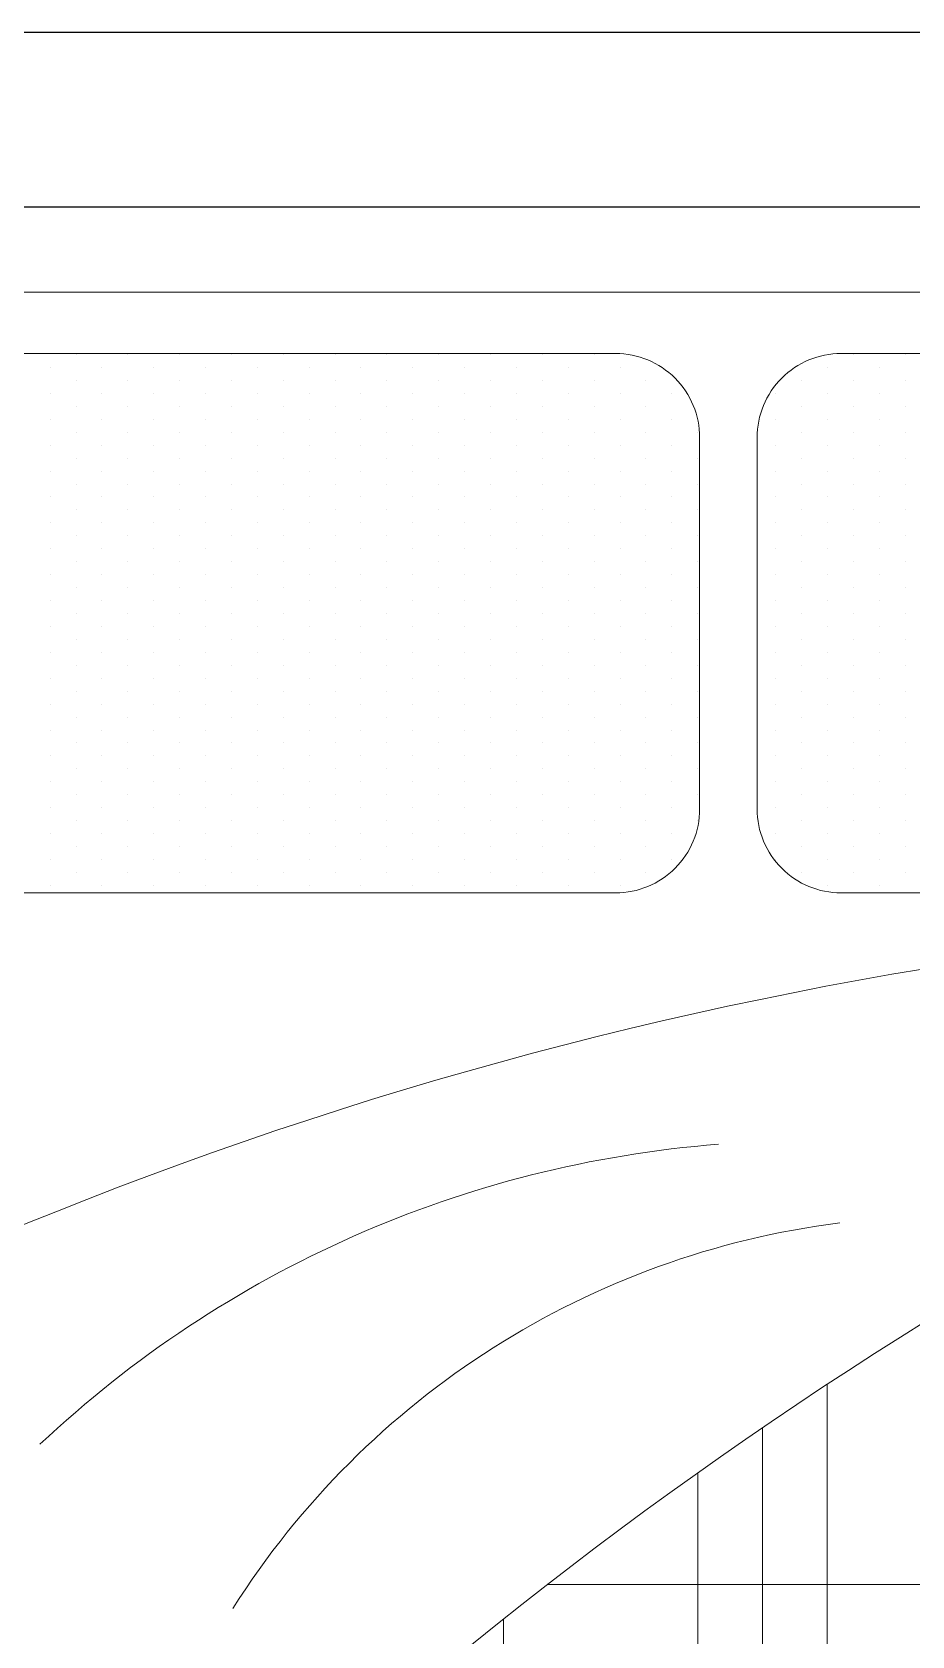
# Model space of a CAD drawing. Header units: inches. Extents: x -9010 to 68966, y 35237 to 36644.
# Drawn here: x -7188.5 to -7158.3, y 35717.5 to 35772.6 of the extents above; entities that cross this region are included whole.
import ezdxf

# ---------------------------------------------------------------- set-up
doc = ezdxf.new("R2010")
doc.units = ezdxf.units.IN
doc.layers.add('0Y-FURNITURE', color=7, linetype='Continuous', lineweight=9, true_color=0x454545)
doc.layers.add('0Y-WALLS', color=23, linetype='Continuous', lineweight=25)

# ---------------------------------------------------------------- blocks, each defined once
blk = doc.blocks.new('*X2')
at = {"color": 0}
blk.add_line((271.723, 448.125), (280.51, 448.125), dxfattribs=at)
blk = doc.blocks.new('*X3')
at = {"color": 0}
for p, q in [((273.75, 439.482), (273.75, 449.576)), ((273.281, 439.482), (273.281, 449.261)), ((272.812, 439.482), (272.812, 448.934)), ((271.406, 439.482), (271.406, 447.876))]:
    blk.add_line(p, q, dxfattribs=at)
blk = doc.blocks.new('*X4')
at = {"color": 0}
for p, q in [((268.3125, 457.03125), (268.3125, 457.03125)), ((268.6875, 457.03125), (268.6875, 457.03125)), ((269.0625, 457.03125), (269.0625, 457.03125)), ((269.4375, 457.03125), (269.4375, 457.03125)), ((269.8125, 457.03125), (269.8125, 457.03125)), ((270.1875, 457.03125), (270.1875, 457.03125)), ((270.5625, 457.03125), (270.5625, 457.03125)), ((270.9375, 457.03125), (270.9375, 457.03125)), ((271.3125, 457.03125), (271.3125, 457.03125)), ((271.6875, 457.03125), (271.6875, 457.03125)), ((272.0625, 457.03125), (272.0625, 457.03125)), ((273.9375, 457.03125), (273.9375, 457.03125)), ((274.3125, 457.03125), (274.3125, 457.03125)), ((268.125, 456.9375), (268.125, 456.9375)), ((268.5, 456.9375), (268.5, 456.9375)), ((268.875, 456.9375), (268.875, 456.9375)), ((269.25, 456.9375), (269.25, 456.9375)), ((269.625, 456.9375), (269.625, 456.9375)), ((270, 456.9375), (270, 456.9375)), ((270.375, 456.9375), (270.375, 456.9375)), ((270.75, 456.9375), (270.75, 456.9375)), ((271.125, 456.9375), (271.125, 456.9375)), ((271.5, 456.9375), (271.5, 456.9375)), ((271.875, 456.9375), (271.875, 456.9375)), ((272.25, 456.9375), (272.25, 456.9375)), ((273.75, 456.9375), (273.75, 456.9375)), ((274.125, 456.9375), (274.125, 456.9375)), ((268.3125, 456.84375), (268.3125, 456.84375)), ((268.6875, 456.84375), (268.6875, 456.84375)), ((269.0625, 456.84375), (269.0625, 456.84375)), ((269.4375, 456.84375), (269.4375, 456.84375)), ((269.8125, 456.84375), (269.8125, 456.84375)), ((270.1875, 456.84375), (270.1875, 456.84375)), ((270.5625, 456.84375), (270.5625, 456.84375)), ((270.9375, 456.84375), (270.9375, 456.84375)), ((271.3125, 456.84375), (271.3125, 456.84375)), ((271.6875, 456.84375), (271.6875, 456.84375)), ((272.0625, 456.84375), (272.0625, 456.84375)), ((272.4375, 456.84375), (272.4375, 456.84375)), ((273.5625, 456.84375), (273.5625, 456.84375)), ((273.9375, 456.84375), (273.9375, 456.84375)), ((274.3125, 456.84375), (274.3125, 456.84375)), ((268.125, 456.75), (268.125, 456.75)), ((268.3125, 456.65625), (268.3125, 456.65625)), ((268.5, 456.75), (268.5, 456.75)), ((268.6875, 456.65625), (268.6875, 456.65625)), ((268.875, 456.75), (268.875, 456.75)), ((269.0625, 456.65625), (269.0625, 456.65625)), ((269.25, 456.75), (269.25, 456.75)), ((269.4375, 456.65625), (269.4375, 456.65625)), ((269.625, 456.75), (269.625, 456.75)), ((269.8125, 456.65625), (269.8125, 456.65625)), ((270, 456.75), (270, 456.75)), ((270.1875, 456.65625), (270.1875, 456.65625)), ((270.375, 456.75), (270.375, 456.75)), ((270.5625, 456.65625), (270.5625, 456.65625)), ((270.75, 456.75), (270.75, 456.75)), ((270.9375, 456.65625), (270.9375, 456.65625)), ((271.125, 456.75), (271.125, 456.75)), ((271.3125, 456.65625), (271.3125, 456.65625)), ((271.5, 456.75), (271.5, 456.75)), ((271.6875, 456.65625), (271.6875, 456.65625)), ((271.875, 456.75), (271.875, 456.75)), ((272.0625, 456.65625), (272.0625, 456.65625)), ((272.25, 456.75), (272.25, 456.75)), ((272.4375, 456.65625), (272.4375, 456.65625)), ((272.625, 456.75), (272.625, 456.75)), ((273.375, 456.75), (273.375, 456.75)), ((273.5625, 456.65625), (273.5625, 456.65625)), ((273.75, 456.75), (273.75, 456.75)), ((273.9375, 456.65625), (273.9375, 456.65625)), ((274.125, 456.75), (274.125, 456.75)), ((274.3125, 456.65625), (274.3125, 456.65625)), ((268.125, 456.5625), (268.125, 456.5625)), ((268.5, 456.5625), (268.5, 456.5625)), ((268.875, 456.5625), (268.875, 456.5625)), ((269.25, 456.5625), (269.25, 456.5625)), ((269.625, 456.5625), (269.625, 456.5625)), ((270, 456.5625), (270, 456.5625)), ((270.375, 456.5625), (270.375, 456.5625)), ((270.75, 456.5625), (270.75, 456.5625)), ((271.125, 456.5625), (271.125, 456.5625)), ((271.5, 456.5625), (271.5, 456.5625)), ((271.875, 456.5625), (271.875, 456.5625)), ((272.25, 456.5625), (272.25, 456.5625)), ((272.625, 456.5625), (272.625, 456.5625)), ((273.375, 456.5625), (273.375, 456.5625)), ((273.75, 456.5625), (273.75, 456.5625)), ((274.125, 456.5625), (274.125, 456.5625)), ((268.3125, 456.46875), (268.3125, 456.46875)), ((268.6875, 456.46875), (268.6875, 456.46875)), ((269.0625, 456.46875), (269.0625, 456.46875)), ((269.4375, 456.46875), (269.4375, 456.46875)), ((269.8125, 456.46875), (269.8125, 456.46875)), ((270.1875, 456.46875), (270.1875, 456.46875)), ((270.5625, 456.46875), (270.5625, 456.46875)), ((270.9375, 456.46875), (270.9375, 456.46875)), ((271.3125, 456.46875), (271.3125, 456.46875)), ((271.6875, 456.46875), (271.6875, 456.46875)), ((272.0625, 456.46875), (272.0625, 456.46875)), ((272.4375, 456.46875), (272.4375, 456.46875)), ((272.8125, 456.46875), (272.8125, 456.46875)), ((273.5625, 456.46875), (273.5625, 456.46875)), ((273.9375, 456.46875), (273.9375, 456.46875)), ((274.3125, 456.46875), (274.3125, 456.46875)), ((268.125, 456.375), (268.125, 456.375)), ((268.5, 456.375), (268.5, 456.375)), ((268.875, 456.375), (268.875, 456.375)), ((269.25, 456.375), (269.25, 456.375)), ((269.625, 456.375), (269.625, 456.375)), ((270, 456.375), (270, 456.375)), ((270.375, 456.375), (270.375, 456.375)), ((270.75, 456.375), (270.75, 456.375)), ((271.125, 456.375), (271.125, 456.375)), ((271.5, 456.375), (271.5, 456.375)), ((271.875, 456.375), (271.875, 456.375)), ((272.25, 456.375), (272.25, 456.375)), ((272.625, 456.375), (272.625, 456.375)), ((273.375, 456.375), (273.375, 456.375)), ((273.75, 456.375), (273.75, 456.375)), ((274.125, 456.375), (274.125, 456.375)), ((268.125, 456.1875), (268.125, 456.1875)), ((268.3125, 456.28125), (268.3125, 456.28125)), ((268.5, 456.1875), (268.5, 456.1875)), ((268.6875, 456.28125), (268.6875, 456.28125)), ((268.875, 456.1875), (268.875, 456.1875)), ((269.0625, 456.28125), (269.0625, 456.28125)), ((269.25, 456.1875), (269.25, 456.1875)), ((269.4375, 456.28125), (269.4375, 456.28125)), ((269.625, 456.1875), (269.625, 456.1875)), ((269.8125, 456.28125), (269.8125, 456.28125)), ((270, 456.1875), (270, 456.1875)), ((270.1875, 456.28125), (270.1875, 456.28125)), ((270.375, 456.1875), (270.375, 456.1875)), ((270.5625, 456.28125), (270.5625, 456.28125)), ((270.75, 456.1875), (270.75, 456.1875)), ((270.9375, 456.28125), (270.9375, 456.28125)), ((271.125, 456.1875), (271.125, 456.1875)), ((271.3125, 456.28125), (271.3125, 456.28125)), ((271.5, 456.1875), (271.5, 456.1875)), ((271.6875, 456.28125), (271.6875, 456.28125)), ((271.875, 456.1875), (271.875, 456.1875)), ((272.0625, 456.28125), (272.0625, 456.28125)), ((272.25, 456.1875), (272.25, 456.1875)), ((272.4375, 456.28125), (272.4375, 456.28125)), ((272.625, 456.1875), (272.625, 456.1875)), ((272.8125, 456.28125), (272.8125, 456.28125)), ((273.375, 456.1875), (273.375, 456.1875)), ((273.5625, 456.28125), (273.5625, 456.28125)), ((273.75, 456.1875), (273.75, 456.1875)), ((273.9375, 456.28125), (273.9375, 456.28125)), ((274.125, 456.1875), (274.125, 456.1875)), ((274.3125, 456.28125), (274.3125, 456.28125)), ((268.3125, 456.09375), (268.3125, 456.09375)), ((268.6875, 456.09375), (268.6875, 456.09375)), ((269.0625, 456.09375), (269.0625, 456.09375)), ((269.4375, 456.09375), (269.4375, 456.09375)), ((269.8125, 456.09375), (269.8125, 456.09375)), ((270.1875, 456.09375), (270.1875, 456.09375)), ((270.5625, 456.09375), (270.5625, 456.09375)), ((270.9375, 456.09375), (270.9375, 456.09375)), ((271.3125, 456.09375), (271.3125, 456.09375)), ((271.6875, 456.09375), (271.6875, 456.09375)), ((272.0625, 456.09375), (272.0625, 456.09375)), ((272.4375, 456.09375), (272.4375, 456.09375)), ((272.8125, 456.09375), (272.8125, 456.09375)), ((273.5625, 456.09375), (273.5625, 456.09375)), ((273.9375, 456.09375), (273.9375, 456.09375)), ((274.3125, 456.09375), (274.3125, 456.09375)), ((268.125, 456), (268.125, 456)), ((268.5, 456), (268.5, 456)), ((268.875, 456), (268.875, 456)), ((269.25, 456), (269.25, 456)), ((269.625, 456), (269.625, 456)), ((270, 456), (270, 456)), ((270.375, 456), (270.375, 456)), ((270.75, 456), (270.75, 456)), ((271.125, 456), (271.125, 456)), ((271.5, 456), (271.5, 456)), ((271.875, 456), (271.875, 456)), ((272.25, 456), (272.25, 456)), ((272.625, 456), (272.625, 456)), ((273.375, 456), (273.375, 456)), ((273.75, 456), (273.75, 456)), ((274.125, 456), (274.125, 456)), ((268.3125, 455.90625), (268.3125, 455.90625)), ((268.6875, 455.90625), (268.6875, 455.90625)), ((269.0625, 455.90625), (269.0625, 455.90625)), ((269.4375, 455.90625), (269.4375, 455.90625)), ((269.8125, 455.90625), (269.8125, 455.90625)), ((270.1875, 455.90625), (270.1875, 455.90625)), ((270.5625, 455.90625), (270.5625, 455.90625)), ((270.9375, 455.90625), (270.9375, 455.90625)), ((271.3125, 455.90625), (271.3125, 455.90625)), ((271.6875, 455.90625), (271.6875, 455.90625)), ((272.0625, 455.90625), (272.0625, 455.90625)), ((272.4375, 455.90625), (272.4375, 455.90625)), ((272.8125, 455.90625), (272.8125, 455.90625)), ((273.5625, 455.90625), (273.5625, 455.90625)), ((273.9375, 455.90625), (273.9375, 455.90625)), ((274.3125, 455.90625), (274.3125, 455.90625)), ((268.125, 455.8125), (268.125, 455.8125)), ((268.3125, 455.71875), (268.3125, 455.71875)), ((268.5, 455.8125), (268.5, 455.8125)), ((268.6875, 455.71875), (268.6875, 455.71875)), ((268.875, 455.8125), (268.875, 455.8125)), ((269.0625, 455.71875), (269.0625, 455.71875)), ((269.25, 455.8125), (269.25, 455.8125)), ((269.4375, 455.71875), (269.4375, 455.71875)), ((269.625, 455.8125), (269.625, 455.8125)), ((269.8125, 455.71875), (269.8125, 455.71875)), ((270, 455.8125), (270, 455.8125)), ((270.1875, 455.71875), (270.1875, 455.71875)), ((270.375, 455.8125), (270.375, 455.8125)), ((270.5625, 455.71875), (270.5625, 455.71875)), ((270.75, 455.8125), (270.75, 455.8125)), ((270.9375, 455.71875), (270.9375, 455.71875)), ((271.125, 455.8125), (271.125, 455.8125)), ((271.3125, 455.71875), (271.3125, 455.71875)), ((271.5, 455.8125), (271.5, 455.8125)), ((271.6875, 455.71875), (271.6875, 455.71875)), ((271.875, 455.8125), (271.875, 455.8125)), ((272.0625, 455.71875), (272.0625, 455.71875)), ((272.25, 455.8125), (272.25, 455.8125)), ((272.4375, 455.71875), (272.4375, 455.71875)), ((272.625, 455.8125), (272.625, 455.8125)), ((272.8125, 455.71875), (272.8125, 455.71875)), ((273.375, 455.8125), (273.375, 455.8125)), ((273.5625, 455.71875), (273.5625, 455.71875)), ((273.75, 455.8125), (273.75, 455.8125)), ((273.9375, 455.71875), (273.9375, 455.71875)), ((274.125, 455.8125), (274.125, 455.8125)), ((274.3125, 455.71875), (274.3125, 455.71875)), ((268.125, 455.625), (268.125, 455.625)), ((268.5, 455.625), (268.5, 455.625)), ((268.875, 455.625), (268.875, 455.625)), ((269.25, 455.625), (269.25, 455.625)), ((269.625, 455.625), (269.625, 455.625)), ((270, 455.625), (270, 455.625)), ((270.375, 455.625), (270.375, 455.625)), ((270.75, 455.625), (270.75, 455.625)), ((271.125, 455.625), (271.125, 455.625)), ((271.5, 455.625), (271.5, 455.625)), ((271.875, 455.625), (271.875, 455.625)), ((272.25, 455.625), (272.25, 455.625)), ((272.625, 455.625), (272.625, 455.625)), ((273.375, 455.625), (273.375, 455.625)), ((273.75, 455.625), (273.75, 455.625)), ((274.125, 455.625), (274.125, 455.625)), ((268.3125, 455.53125), (268.3125, 455.53125)), ((268.6875, 455.53125), (268.6875, 455.53125)), ((269.0625, 455.53125), (269.0625, 455.53125)), ((269.4375, 455.53125), (269.4375, 455.53125)), ((269.8125, 455.53125), (269.8125, 455.53125)), ((270.1875, 455.53125), (270.1875, 455.53125)), ((270.5625, 455.53125), (270.5625, 455.53125)), ((270.9375, 455.53125), (270.9375, 455.53125)), ((271.3125, 455.53125), (271.3125, 455.53125)), ((271.6875, 455.53125), (271.6875, 455.53125)), ((272.0625, 455.53125), (272.0625, 455.53125)), ((272.4375, 455.53125), (272.4375, 455.53125)), ((272.8125, 455.53125), (272.8125, 455.53125)), ((273.5625, 455.53125), (273.5625, 455.53125)), ((273.9375, 455.53125), (273.9375, 455.53125)), ((274.3125, 455.53125), (274.3125, 455.53125)), ((268.125, 455.4375), (268.125, 455.4375)), ((268.5, 455.4375), (268.5, 455.4375)), ((268.875, 455.4375), (268.875, 455.4375)), ((269.25, 455.4375), (269.25, 455.4375)), ((269.625, 455.4375), (269.625, 455.4375)), ((270, 455.4375), (270, 455.4375)), ((270.375, 455.4375), (270.375, 455.4375)), ((270.75, 455.4375), (270.75, 455.4375)), ((271.125, 455.4375), (271.125, 455.4375)), ((271.5, 455.4375), (271.5, 455.4375)), ((271.875, 455.4375), (271.875, 455.4375)), ((272.25, 455.4375), (272.25, 455.4375)), ((272.625, 455.4375), (272.625, 455.4375)), ((273.375, 455.4375), (273.375, 455.4375)), ((273.75, 455.4375), (273.75, 455.4375)), ((274.125, 455.4375), (274.125, 455.4375)), ((268.3125, 455.34375), (268.3125, 455.34375)), ((268.6875, 455.34375), (268.6875, 455.34375)), ((269.0625, 455.34375), (269.0625, 455.34375)), ((269.4375, 455.34375), (269.4375, 455.34375)), ((269.8125, 455.34375), (269.8125, 455.34375)), ((270.1875, 455.34375), (270.1875, 455.34375)), ((270.5625, 455.34375), (270.5625, 455.34375)), ((270.9375, 455.34375), (270.9375, 455.34375)), ((271.3125, 455.34375), (271.3125, 455.34375)), ((271.6875, 455.34375), (271.6875, 455.34375)), ((272.0625, 455.34375), (272.0625, 455.34375)), ((272.4375, 455.34375), (272.4375, 455.34375)), ((272.8125, 455.34375), (272.8125, 455.34375)), ((273.5625, 455.34375), (273.5625, 455.34375)), ((273.9375, 455.34375), (273.9375, 455.34375)), ((274.3125, 455.34375), (274.3125, 455.34375)), ((268.125, 455.25), (268.125, 455.25)), ((268.3125, 455.15625), (268.3125, 455.15625)), ((268.5, 455.25), (268.5, 455.25)), ((268.6875, 455.15625), (268.6875, 455.15625)), ((268.875, 455.25), (268.875, 455.25)), ((269.0625, 455.15625), (269.0625, 455.15625)), ((269.25, 455.25), (269.25, 455.25)), ((269.4375, 455.15625), (269.4375, 455.15625)), ((269.625, 455.25), (269.625, 455.25)), ((269.8125, 455.15625), (269.8125, 455.15625)), ((270, 455.25), (270, 455.25)), ((270.1875, 455.15625), (270.1875, 455.15625)), ((270.375, 455.25), (270.375, 455.25)), ((270.5625, 455.15625), (270.5625, 455.15625)), ((270.75, 455.25), (270.75, 455.25)), ((270.9375, 455.15625), (270.9375, 455.15625)), ((271.125, 455.25), (271.125, 455.25)), ((271.3125, 455.15625), (271.3125, 455.15625)), ((271.5, 455.25), (271.5, 455.25)), ((271.6875, 455.15625), (271.6875, 455.15625)), ((271.875, 455.25), (271.875, 455.25)), ((272.0625, 455.15625), (272.0625, 455.15625)), ((272.25, 455.25), (272.25, 455.25)), ((272.4375, 455.15625), (272.4375, 455.15625)), ((272.625, 455.25), (272.625, 455.25)), ((272.8125, 455.15625), (272.8125, 455.15625)), ((273.375, 455.25), (273.375, 455.25)), ((273.5625, 455.15625), (273.5625, 455.15625)), ((273.75, 455.25), (273.75, 455.25)), ((273.9375, 455.15625), (273.9375, 455.15625)), ((274.125, 455.25), (274.125, 455.25)), ((274.3125, 455.15625), (274.3125, 455.15625)), ((268.125, 455.0625), (268.125, 455.0625)), ((268.5, 455.0625), (268.5, 455.0625)), ((268.875, 455.0625), (268.875, 455.0625)), ((269.25, 455.0625), (269.25, 455.0625)), ((269.625, 455.0625), (269.625, 455.0625)), ((270, 455.0625), (270, 455.0625)), ((270.375, 455.0625), (270.375, 455.0625)), ((270.75, 455.0625), (270.75, 455.0625)), ((271.125, 455.0625), (271.125, 455.0625)), ((271.5, 455.0625), (271.5, 455.0625)), ((271.875, 455.0625), (271.875, 455.0625)), ((272.25, 455.0625), (272.25, 455.0625)), ((272.625, 455.0625), (272.625, 455.0625)), ((273.375, 455.0625), (273.375, 455.0625)), ((273.75, 455.0625), (273.75, 455.0625)), ((274.125, 455.0625), (274.125, 455.0625)), ((268.3125, 454.96875), (268.3125, 454.96875)), ((268.6875, 454.96875), (268.6875, 454.96875)), ((269.0625, 454.96875), (269.0625, 454.96875)), ((269.4375, 454.96875), (269.4375, 454.96875)), ((269.8125, 454.96875), (269.8125, 454.96875)), ((270.1875, 454.96875), (270.1875, 454.96875)), ((270.5625, 454.96875), (270.5625, 454.96875)), ((270.9375, 454.96875), (270.9375, 454.96875)), ((271.3125, 454.96875), (271.3125, 454.96875)), ((271.6875, 454.96875), (271.6875, 454.96875)), ((272.0625, 454.96875), (272.0625, 454.96875)), ((272.4375, 454.96875), (272.4375, 454.96875)), ((272.8125, 454.96875), (272.8125, 454.96875)), ((273.5625, 454.96875), (273.5625, 454.96875)), ((273.9375, 454.96875), (273.9375, 454.96875)), ((274.3125, 454.96875), (274.3125, 454.96875)), ((268.125, 454.875), (268.125, 454.875)), ((268.5, 454.875), (268.5, 454.875)), ((268.875, 454.875), (268.875, 454.875)), ((269.25, 454.875), (269.25, 454.875)), ((269.625, 454.875), (269.625, 454.875)), ((270, 454.875), (270, 454.875)), ((270.375, 454.875), (270.375, 454.875)), ((270.75, 454.875), (270.75, 454.875)), ((271.125, 454.875), (271.125, 454.875)), ((271.5, 454.875), (271.5, 454.875)), ((271.875, 454.875), (271.875, 454.875)), ((272.25, 454.875), (272.25, 454.875)), ((272.625, 454.875), (272.625, 454.875)), ((273.375, 454.875), (273.375, 454.875)), ((273.75, 454.875), (273.75, 454.875)), ((274.125, 454.875), (274.125, 454.875)), ((268.125, 454.6875), (268.125, 454.6875)), ((268.3125, 454.78125), (268.3125, 454.78125)), ((268.5, 454.6875), (268.5, 454.6875)), ((268.6875, 454.78125), (268.6875, 454.78125)), ((268.875, 454.6875), (268.875, 454.6875)), ((269.0625, 454.78125), (269.0625, 454.78125)), ((269.25, 454.6875), (269.25, 454.6875)), ((269.4375, 454.78125), (269.4375, 454.78125)), ((269.625, 454.6875), (269.625, 454.6875)), ((269.8125, 454.78125), (269.8125, 454.78125)), ((270, 454.6875), (270, 454.6875)), ((270.1875, 454.78125), (270.1875, 454.78125)), ((270.375, 454.6875), (270.375, 454.6875)), ((270.5625, 454.78125), (270.5625, 454.78125)), ((270.75, 454.6875), (270.75, 454.6875)), ((270.9375, 454.78125), (270.9375, 454.78125)), ((271.125, 454.6875), (271.125, 454.6875)), ((271.3125, 454.78125), (271.3125, 454.78125)), ((271.5, 454.6875), (271.5, 454.6875)), ((271.6875, 454.78125), (271.6875, 454.78125)), ((271.875, 454.6875), (271.875, 454.6875)), ((272.0625, 454.78125), (272.0625, 454.78125)), ((272.25, 454.6875), (272.25, 454.6875)), ((272.4375, 454.78125), (272.4375, 454.78125)), ((272.625, 454.6875), (272.625, 454.6875)), ((272.8125, 454.78125), (272.8125, 454.78125)), ((273.375, 454.6875), (273.375, 454.6875)), ((273.5625, 454.78125), (273.5625, 454.78125)), ((273.75, 454.6875), (273.75, 454.6875)), ((273.9375, 454.78125), (273.9375, 454.78125)), ((274.125, 454.6875), (274.125, 454.6875)), ((274.3125, 454.78125), (274.3125, 454.78125)), ((268.3125, 454.59375), (268.3125, 454.59375)), ((268.6875, 454.59375), (268.6875, 454.59375)), ((269.0625, 454.59375), (269.0625, 454.59375)), ((269.4375, 454.59375), (269.4375, 454.59375)), ((269.8125, 454.59375), (269.8125, 454.59375)), ((270.1875, 454.59375), (270.1875, 454.59375)), ((270.5625, 454.59375), (270.5625, 454.59375)), ((270.9375, 454.59375), (270.9375, 454.59375)), ((271.3125, 454.59375), (271.3125, 454.59375)), ((271.6875, 454.59375), (271.6875, 454.59375)), ((272.0625, 454.59375), (272.0625, 454.59375)), ((272.4375, 454.59375), (272.4375, 454.59375)), ((272.8125, 454.59375), (272.8125, 454.59375)), ((273.5625, 454.59375), (273.5625, 454.59375)), ((273.9375, 454.59375), (273.9375, 454.59375)), ((274.3125, 454.59375), (274.3125, 454.59375)), ((268.125, 454.5), (268.125, 454.5)), ((268.5, 454.5), (268.5, 454.5)), ((268.875, 454.5), (268.875, 454.5)), ((269.25, 454.5), (269.25, 454.5)), ((269.625, 454.5), (269.625, 454.5)), ((270, 454.5), (270, 454.5)), ((270.375, 454.5), (270.375, 454.5)), ((270.75, 454.5), (270.75, 454.5)), ((271.125, 454.5), (271.125, 454.5)), ((271.5, 454.5), (271.5, 454.5)), ((271.875, 454.5), (271.875, 454.5)), ((272.25, 454.5), (272.25, 454.5)), ((272.625, 454.5), (272.625, 454.5)), ((273.375, 454.5), (273.375, 454.5)), ((273.75, 454.5), (273.75, 454.5)), ((274.125, 454.5), (274.125, 454.5)), ((268.3125, 454.40625), (268.3125, 454.40625)), ((268.6875, 454.40625), (268.6875, 454.40625)), ((269.0625, 454.40625), (269.0625, 454.40625)), ((269.4375, 454.40625), (269.4375, 454.40625)), ((269.8125, 454.40625), (269.8125, 454.40625)), ((270.1875, 454.40625), (270.1875, 454.40625)), ((270.5625, 454.40625), (270.5625, 454.40625)), ((270.9375, 454.40625), (270.9375, 454.40625)), ((271.3125, 454.40625), (271.3125, 454.40625)), ((271.6875, 454.40625), (271.6875, 454.40625)), ((272.0625, 454.40625), (272.0625, 454.40625)), ((272.4375, 454.40625), (272.4375, 454.40625)), ((272.8125, 454.40625), (272.8125, 454.40625)), ((273.5625, 454.40625), (273.5625, 454.40625)), ((273.9375, 454.40625), (273.9375, 454.40625)), ((274.3125, 454.40625), (274.3125, 454.40625)), ((268.125, 454.3125), (268.125, 454.3125)), ((268.3125, 454.21875), (268.3125, 454.21875)), ((268.5, 454.3125), (268.5, 454.3125)), ((268.6875, 454.21875), (268.6875, 454.21875)), ((268.875, 454.3125), (268.875, 454.3125)), ((269.0625, 454.21875), (269.0625, 454.21875)), ((269.25, 454.3125), (269.25, 454.3125)), ((269.4375, 454.21875), (269.4375, 454.21875)), ((269.625, 454.3125), (269.625, 454.3125)), ((269.8125, 454.21875), (269.8125, 454.21875)), ((270, 454.3125), (270, 454.3125)), ((270.1875, 454.21875), (270.1875, 454.21875)), ((270.375, 454.3125), (270.375, 454.3125)), ((270.5625, 454.21875), (270.5625, 454.21875)), ((270.75, 454.3125), (270.75, 454.3125)), ((270.9375, 454.21875), (270.9375, 454.21875)), ((271.125, 454.3125), (271.125, 454.3125)), ((271.3125, 454.21875), (271.3125, 454.21875)), ((271.5, 454.3125), (271.5, 454.3125)), ((271.6875, 454.21875), (271.6875, 454.21875)), ((271.875, 454.3125), (271.875, 454.3125)), ((272.0625, 454.21875), (272.0625, 454.21875)), ((272.25, 454.3125), (272.25, 454.3125)), ((272.4375, 454.21875), (272.4375, 454.21875)), ((272.625, 454.3125), (272.625, 454.3125)), ((272.8125, 454.21875), (272.8125, 454.21875)), ((273.375, 454.3125), (273.375, 454.3125)), ((273.5625, 454.21875), (273.5625, 454.21875)), ((273.75, 454.3125), (273.75, 454.3125)), ((273.9375, 454.21875), (273.9375, 454.21875)), ((274.125, 454.3125), (274.125, 454.3125)), ((274.3125, 454.21875), (274.3125, 454.21875)), ((268.125, 454.125), (268.125, 454.125)), ((268.5, 454.125), (268.5, 454.125)), ((268.875, 454.125), (268.875, 454.125)), ((269.25, 454.125), (269.25, 454.125)), ((269.625, 454.125), (269.625, 454.125)), ((270, 454.125), (270, 454.125)), ((270.375, 454.125), (270.375, 454.125)), ((270.75, 454.125), (270.75, 454.125)), ((271.125, 454.125), (271.125, 454.125)), ((271.5, 454.125), (271.5, 454.125)), ((271.875, 454.125), (271.875, 454.125)), ((272.25, 454.125), (272.25, 454.125)), ((272.625, 454.125), (272.625, 454.125)), ((273.375, 454.125), (273.375, 454.125)), ((273.75, 454.125), (273.75, 454.125)), ((274.125, 454.125), (274.125, 454.125)), ((268.3125, 454.03125), (268.3125, 454.03125)), ((268.6875, 454.03125), (268.6875, 454.03125)), ((269.0625, 454.03125), (269.0625, 454.03125)), ((269.4375, 454.03125), (269.4375, 454.03125)), ((269.8125, 454.03125), (269.8125, 454.03125)), ((270.1875, 454.03125), (270.1875, 454.03125)), ((270.5625, 454.03125), (270.5625, 454.03125)), ((270.9375, 454.03125), (270.9375, 454.03125)), ((271.3125, 454.03125), (271.3125, 454.03125)), ((271.6875, 454.03125), (271.6875, 454.03125)), ((272.0625, 454.03125), (272.0625, 454.03125)), ((272.4375, 454.03125), (272.4375, 454.03125)), ((272.8125, 454.03125), (272.8125, 454.03125)), ((273.5625, 454.03125), (273.5625, 454.03125)), ((273.9375, 454.03125), (273.9375, 454.03125)), ((274.3125, 454.03125), (274.3125, 454.03125)), ((268.125, 453.9375), (268.125, 453.9375)), ((268.5, 453.9375), (268.5, 453.9375)), ((268.875, 453.9375), (268.875, 453.9375)), ((269.25, 453.9375), (269.25, 453.9375)), ((269.625, 453.9375), (269.625, 453.9375)), ((270, 453.9375), (270, 453.9375)), ((270.375, 453.9375), (270.375, 453.9375)), ((270.75, 453.9375), (270.75, 453.9375)), ((271.125, 453.9375), (271.125, 453.9375)), ((271.5, 453.9375), (271.5, 453.9375)), ((271.875, 453.9375), (271.875, 453.9375)), ((272.25, 453.9375), (272.25, 453.9375)), ((272.625, 453.9375), (272.625, 453.9375)), ((273.375, 453.9375), (273.375, 453.9375)), ((273.75, 453.9375), (273.75, 453.9375)), ((274.125, 453.9375), (274.125, 453.9375)), ((268.125, 453.75), (268.125, 453.75)), ((268.3125, 453.84375), (268.3125, 453.84375)), ((268.5, 453.75), (268.5, 453.75)), ((268.6875, 453.84375), (268.6875, 453.84375)), ((268.875, 453.75), (268.875, 453.75)), ((269.0625, 453.84375), (269.0625, 453.84375)), ((269.25, 453.75), (269.25, 453.75)), ((269.4375, 453.84375), (269.4375, 453.84375)), ((269.625, 453.75), (269.625, 453.75)), ((269.8125, 453.84375), (269.8125, 453.84375)), ((270, 453.75), (270, 453.75)), ((270.1875, 453.84375), (270.1875, 453.84375)), ((270.375, 453.75), (270.375, 453.75)), ((270.5625, 453.84375), (270.5625, 453.84375)), ((270.75, 453.75), (270.75, 453.75)), ((270.9375, 453.84375), (270.9375, 453.84375)), ((271.125, 453.75), (271.125, 453.75)), ((271.3125, 453.84375), (271.3125, 453.84375)), ((271.5, 453.75), (271.5, 453.75)), ((271.6875, 453.84375), (271.6875, 453.84375)), ((271.875, 453.75), (271.875, 453.75)), ((272.0625, 453.84375), (272.0625, 453.84375)), ((272.25, 453.75), (272.25, 453.75)), ((272.4375, 453.84375), (272.4375, 453.84375)), ((272.625, 453.75), (272.625, 453.75)), ((272.8125, 453.84375), (272.8125, 453.84375)), ((273.375, 453.75), (273.375, 453.75)), ((273.5625, 453.84375), (273.5625, 453.84375)), ((273.75, 453.75), (273.75, 453.75)), ((273.9375, 453.84375), (273.9375, 453.84375)), ((274.125, 453.75), (274.125, 453.75)), ((274.3125, 453.84375), (274.3125, 453.84375)), ((268.3125, 453.65625), (268.3125, 453.65625)), ((268.6875, 453.65625), (268.6875, 453.65625)), ((269.0625, 453.65625), (269.0625, 453.65625)), ((269.4375, 453.65625), (269.4375, 453.65625)), ((269.8125, 453.65625), (269.8125, 453.65625)), ((270.1875, 453.65625), (270.1875, 453.65625)), ((270.5625, 453.65625), (270.5625, 453.65625)), ((270.9375, 453.65625), (270.9375, 453.65625)), ((271.3125, 453.65625), (271.3125, 453.65625)), ((271.6875, 453.65625), (271.6875, 453.65625)), ((272.0625, 453.65625), (272.0625, 453.65625)), ((272.4375, 453.65625), (272.4375, 453.65625)), ((272.8125, 453.65625), (272.8125, 453.65625)), ((273.5625, 453.65625), (273.5625, 453.65625)), ((273.9375, 453.65625), (273.9375, 453.65625)), ((274.3125, 453.65625), (274.3125, 453.65625)), ((268.125, 453.5625), (268.125, 453.5625)), ((268.5, 453.5625), (268.5, 453.5625)), ((268.875, 453.5625), (268.875, 453.5625)), ((269.25, 453.5625), (269.25, 453.5625)), ((269.625, 453.5625), (269.625, 453.5625)), ((270, 453.5625), (270, 453.5625)), ((270.375, 453.5625), (270.375, 453.5625)), ((270.75, 453.5625), (270.75, 453.5625)), ((271.125, 453.5625), (271.125, 453.5625)), ((271.5, 453.5625), (271.5, 453.5625)), ((271.875, 453.5625), (271.875, 453.5625)), ((272.25, 453.5625), (272.25, 453.5625)), ((272.625, 453.5625), (272.625, 453.5625)), ((273.375, 453.5625), (273.375, 453.5625)), ((273.75, 453.5625), (273.75, 453.5625)), ((274.125, 453.5625), (274.125, 453.5625)), ((268.3125, 453.46875), (268.3125, 453.46875)), ((268.6875, 453.46875), (268.6875, 453.46875)), ((269.0625, 453.46875), (269.0625, 453.46875)), ((269.4375, 453.46875), (269.4375, 453.46875)), ((269.8125, 453.46875), (269.8125, 453.46875)), ((270.1875, 453.46875), (270.1875, 453.46875)), ((270.5625, 453.46875), (270.5625, 453.46875)), ((270.9375, 453.46875), (270.9375, 453.46875)), ((271.3125, 453.46875), (271.3125, 453.46875)), ((271.6875, 453.46875), (271.6875, 453.46875)), ((272.0625, 453.46875), (272.0625, 453.46875)), ((272.4375, 453.46875), (272.4375, 453.46875)), ((273.5625, 453.46875), (273.5625, 453.46875)), ((273.9375, 453.46875), (273.9375, 453.46875)), ((274.3125, 453.46875), (274.3125, 453.46875)), ((268.125, 453.375), (268.125, 453.375)), ((268.3125, 453.28125), (268.3125, 453.28125)), ((268.5, 453.375), (268.5, 453.375)), ((268.6875, 453.28125), (268.6875, 453.28125)), ((268.875, 453.375), (268.875, 453.375)), ((269.0625, 453.28125), (269.0625, 453.28125)), ((269.25, 453.375), (269.25, 453.375)), ((269.4375, 453.28125), (269.4375, 453.28125)), ((269.625, 453.375), (269.625, 453.375)), ((269.8125, 453.28125), (269.8125, 453.28125)), ((270, 453.375), (270, 453.375)), ((270.1875, 453.28125), (270.1875, 453.28125)), ((270.375, 453.375), (270.375, 453.375)), ((270.5625, 453.28125), (270.5625, 453.28125)), ((270.75, 453.375), (270.75, 453.375)), ((270.9375, 453.28125), (270.9375, 453.28125)), ((271.125, 453.375), (271.125, 453.375)), ((271.3125, 453.28125), (271.3125, 453.28125)), ((271.5, 453.375), (271.5, 453.375)), ((271.6875, 453.28125), (271.6875, 453.28125)), ((271.875, 453.375), (271.875, 453.375)), ((272.0625, 453.28125), (272.0625, 453.28125)), ((272.25, 453.375), (272.25, 453.375)), ((272.4375, 453.28125), (272.4375, 453.28125)), ((272.625, 453.375), (272.625, 453.375)), ((273.375, 453.375), (273.375, 453.375)), ((273.5625, 453.28125), (273.5625, 453.28125)), ((273.75, 453.375), (273.75, 453.375)), ((273.9375, 453.28125), (273.9375, 453.28125)), ((274.125, 453.375), (274.125, 453.375)), ((274.3125, 453.28125), (274.3125, 453.28125)), ((268.125, 453.1875), (268.125, 453.1875)), ((268.5, 453.1875), (268.5, 453.1875)), ((268.875, 453.1875), (268.875, 453.1875)), ((269.25, 453.1875), (269.25, 453.1875)), ((269.625, 453.1875), (269.625, 453.1875)), ((270, 453.1875), (270, 453.1875)), ((270.375, 453.1875), (270.375, 453.1875)), ((270.75, 453.1875), (270.75, 453.1875)), ((271.125, 453.1875), (271.125, 453.1875)), ((271.5, 453.1875), (271.5, 453.1875)), ((271.875, 453.1875), (271.875, 453.1875)), ((272.25, 453.1875), (272.25, 453.1875)), ((273.75, 453.1875), (273.75, 453.1875)), ((274.125, 453.1875), (274.125, 453.1875))]:
    blk.add_line(p, q, dxfattribs=at)
blk = doc.blocks.new('A$C52E67D0D')
at = {"layer": '0Y-FURNITURE'}
for points in [[(1901, 0), (601, 0, -0.414214), (501, 100), (501, 1700, -0.414214), (601, 1800), (1901, 1800, -0.414214), (2001, 1700), (2001, 100, -0.414214)], [(1171.8, 1365.1), (595.8, 1365.1, -0.414214), (535, 1425.9), (535, 1694.8, -0.414214), (595.8, 1755.7), (1171.8, 1755.7, -0.414214), (1232.6, 1694.8), (1232.6, 1425.9, -0.414214)], [(1911, 1365.1), (1335, 1365.1, -0.414214), (1274.2, 1425.9), (1274.2, 1694.8, -0.414214), (1335, 1755.7), (1911, 1755.7, -0.414214), (1971.8, 1694.8), (1971.8, 1425.9, -0.414214)]]:
    blk.add_lwpolyline(points, format="xyb", close=True, dxfattribs=at)
for centre, radius, start, end in [((1888.6, -1664.5), 3015.3, 87.8642, 117.4001), ((3101, -1685.8), 3227.7, 109.926, 135.3977), ((1308.8, 377.9), 807.6, 94.4436, 133.2788), ((1410.8, 520.2), 610.8, 97.2157, 147.6656), ((371.4, 600.4), 432, 357.3792, 72.5379)]:
    blk.add_arc(centre, radius, start, end, dxfattribs=at)
at = {"layer": '0Y-FURNITURE', "xscale": 100, "yscale": 100, "zscale": 100}
for name in ['*X4', '*X3', '*X2']:
    blk.add_blockref(name, (-26050, -43948.2), dxfattribs=at)

msp = doc.modelspace()

# ---------------------------------------------------------------- linework, layer by layer
at = {"layer": '0Y-WALLS'}
for p, q in [((-7298.444, 35772.576), (-7099.444, 35772.576)), ((-7292.444, 35766.576), (-7105.444, 35766.576))]:
    msp.add_line(p, q, dxfattribs=at)

# ---------------------------------------------------------------- block references
at = {"layer": '0Y-FURNITURE', "color": 8, "xscale": 0.0474247286377734, "yscale": 0.0474247286377734, "zscale": 0.0474247286377734}
msp.add_blockref('A$C52E67D0D', (-7224.045, 35678.275), dxfattribs=at)

doc.saveas('drawing.dxf')
